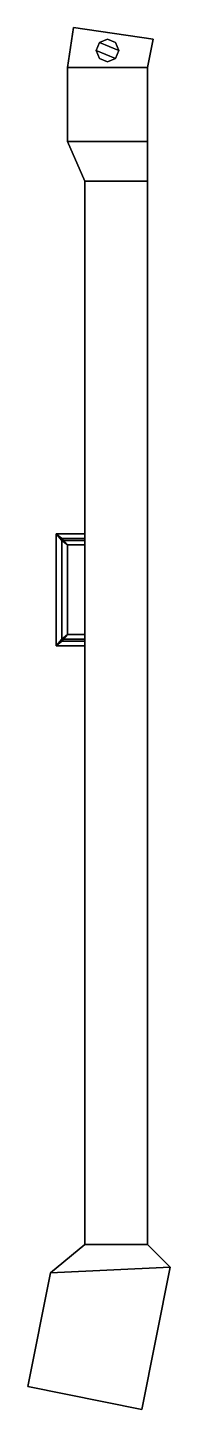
# Model space of a CAD drawing. Extents: x -0.14 to 0.11, y -2.39 to 0.04.
import ezdxf

# ---------------------------------------------------------------- set-up
doc = ezdxf.new("R2010")
doc.units = 0
doc.layers.add('TRAIL', color=6, linetype='CONTINUOUS')

msp = doc.modelspace()

# ---------------------------------------------------------------- linework, layer by layer
at = {"layer": 'TRAIL'}
for points in [[(0.08, 0.02, 0.43), (0.07, -0.03, 0.43), (-0.07, -0.03, 0.43), (-0.06, 0.04, 0.43)], [(-0.07, -0.03, 0.47), (0.07, -0.03, 0.47), (0.08, 0.02, 0.47), (-0.06, 0.04, 0.47)], [(-0.06, 0.04, 0.43), (-0.07, -0.03, 0.43), (-0.07, -0.03, 0.47), (-0.06, 0.04, 0.47)], [(-0.06, 0.04, 0.29), (-0.07, -0.03, 0.29), (-0.07, -0.03, 0.34), (-0.06, 0.04, 0.34)], [(-0.07, -0.03, 0.34), (0.07, -0.03, 0.34), (0.08, 0.02, 0.34), (-0.06, 0.04, 0.34)], [(0.08, 0.02, 0.29), (0.07, -0.03, 0.29), (-0.07, -0.03, 0.29), (-0.06, 0.04, 0.29)], [(-0.06, 0.04, 0.47), (0.08, 0.02, 0.47), (0.08, 0.02, 0.43), (-0.06, 0.04, 0.43)], [(-0.06, 0.04, 0.34), (0.08, 0.02, 0.34), (0.08, 0.02, 0.29), (-0.06, 0.04, 0.29)], [(-0.0141, 0.0141, 0.47), (-0.02, 0, 0.47), (-0.02, 0, 0.49), (-0.0141, 0.0141, 0.49)], [(0.02, 0, 0.49), (-0.0141, 0.0141, 0.49), (-0.02, 0, 0.49), (0.0141, -0.0141, 0.49)], [(-0.02, 0, 0.47), (-0.0141, -0.0141, 0.47), (-0.0141, -0.0141, 0.49), (-0.02, 0, 0.49)], [(0.0141, -0.0141, 0.49), (-0.02, 0, 0.49), (-0.0141, -0.0141, 0.49), (0, -0.02, 0.49)], [(0, 0.02, 0.47), (-0.0141, 0.0141, 0.47), (-0.0141, 0.0141, 0.49), (0, 0.02, 0.49)], [(0.0141, 0.0141, 0.49), (0, 0.02, 0.49), (-0.0141, 0.0141, 0.49), (0.02, 0, 0.49)], [(0.0141, 0.0141, 0.47), (0, 0.02, 0.47), (0, 0.02, 0.49), (0.0141, 0.0141, 0.49)], [(0.02, 0, 0.47), (0.0141, 0.0141, 0.47), (0.0141, 0.0141, 0.49), (0.02, 0, 0.49)], [(0.0141, -0.0141, 0.47), (0.02, 0, 0.47), (0.02, 0, 0.49), (0.0141, -0.0141, 0.49)], [(0.08, 0.02, 0.47), (0.07, -0.03, 0.47), (0.07, -0.03, 0.43), (0.08, 0.02, 0.43)], [(0.08, 0.02, 0.34), (0.07, -0.03, 0.34), (0.07, -0.03, 0.29), (0.08, 0.02, 0.29)], [(-0.0141, -0.0141, 0.47), (0, -0.02, 0.47), (0, -0.02, 0.49), (-0.0141, -0.0141, 0.49)], [(0, -0.02, 0.47), (0.0141, -0.0141, 0.47), (0.0141, -0.0141, 0.49), (0, -0.02, 0.49)], [(-0.07, -0.16, 0.47), (0.07, -0.16, 0.47), (0.07, -0.03, 0.47), (-0.07, -0.03, 0.47)], [(0.07, -0.03, 0.43), (0.07, -0.16, 0.43), (-0.07, -0.16, 0.43), (-0.07, -0.03, 0.43)], [(-0.07, -0.03, 0.43), (-0.07, -0.16, 0.43), (-0.07, -0.16, 0.47), (-0.07, -0.03, 0.47)], [(-0.07, -0.03, 0.29), (-0.07, -0.16, 0.29), (-0.07, -0.16, 0.34), (-0.07, -0.03, 0.34)], [(-0.07, -0.16, 0.34), (0.07, -0.16, 0.34), (0.07, -0.03, 0.34), (-0.07, -0.03, 0.34)], [(0.07, -0.03, 0.29), (0.07, -0.16, 0.29), (-0.07, -0.16, 0.29), (-0.07, -0.03, 0.29)], [(0.07, -0.03, 0.47), (0.07, -0.16, 0.47), (0.07, -0.16, 0.43), (0.07, -0.03, 0.43)], [(0.07, -0.03, 0.34), (0.07, -0.16, 0.34), (0.07, -0.16, 0.29), (0.07, -0.03, 0.29)], [(0.07, -0.16, 0.29), (0.07, -0.23, 0.29), (-0.04, -0.23, 0.29), (-0.07, -0.16, 0.29)], [(-0.04, -0.23, 0.45), (0.07, -0.23, 0.45), (0.07, -0.16, 0.47), (-0.07, -0.16, 0.47)], [(-0.07, -0.16, 0.29), (-0.04, -0.23, 0.29), (-0.04, -0.23, 0.45), (-0.07, -0.16, 0.47)], [(0.07, -0.16, 0.43), (0.07, -0.16, 0.34), (-0.07, -0.16, 0.34), (-0.07, -0.16, 0.43)], [(0.07, -0.16, 0.47), (0.07, -0.23, 0.45), (0.07, -0.23, 0.29), (0.07, -0.16, 0.29)], [(0.07, -0.23, 0.29), (0.07, -2.1, 0.05), (-0.04, -2.1, 0.05), (-0.04, -0.23, 0.29)], [(-0.04, -2.1, 0.15), (0.07, -2.1, 0.15), (0.07, -0.23, 0.45), (-0.04, -0.23, 0.45)], [(-0.04, -0.23, 0.29), (-0.04, -2.1, 0.05), (-0.04, -2.1, 0.15), (-0.04, -0.23, 0.45)], [(0.07, -0.23, 0.45), (0.07, -2.1, 0.15), (0.07, -2.1, 0.05), (0.07, -0.23, 0.29)], [(-0.08, -1.0355, 0.2789), (-0.09, -1.0471, 0.287), (-0.09, -0.8502, 0.3217), (-0.08, -0.8583, 0.3102)], [(-0.09, -1.0471, 0.287), (-0.08, -1.039, 0.2986), (-0.08, -0.8617, 0.3298), (-0.09, -0.8502, 0.3217)], [(-0.04, -0.8617, 0.3298), (-0.04, -0.8502, 0.3217), (-0.09, -0.8502, 0.3217), (-0.08, -0.8617, 0.3298)], [(-0.04, -0.8502, 0.3217), (-0.04, -0.8583, 0.3102), (-0.08, -0.8583, 0.3102), (-0.09, -0.8502, 0.3217)], [(-0.07, -1.0274, 0.2905), (-0.08, -1.0355, 0.2789), (-0.08, -0.8583, 0.3102), (-0.07, -0.8698, 0.3183)], [(-0.04, -0.8583, 0.3102), (-0.04, -0.8698, 0.3183), (-0.07, -0.8698, 0.3183), (-0.08, -0.8583, 0.3102)], [(-0.08, -1.039, 0.2986), (-0.07, -1.0274, 0.2905), (-0.07, -0.8698, 0.3183), (-0.08, -0.8617, 0.3298)], [(-0.04, -0.8698, 0.3183), (-0.04, -0.8617, 0.3298), (-0.08, -0.8617, 0.3298), (-0.07, -0.8698, 0.3183)], [(-0.04, -1.0355, 0.2789), (-0.04, -1.0471, 0.287), (-0.09, -1.0471, 0.287), (-0.08, -1.0355, 0.2789)], [(-0.04, -1.0471, 0.287), (-0.04, -1.039, 0.2986), (-0.08, -1.039, 0.2986), (-0.09, -1.0471, 0.287)], [(-0.04, -1.039, 0.2986), (-0.04, -1.0274, 0.2905), (-0.07, -1.0274, 0.2905), (-0.08, -1.039, 0.2986)], [(-0.04, -1.0274, 0.2905), (-0.04, -1.0355, 0.2789), (-0.08, -1.0355, 0.2789), (-0.07, -1.0274, 0.2905)], [(-0.1, -2.15, 0.06), (0.11, -2.14, 0.06), (0.07, -2.1, 0.15), (-0.04, -2.1, 0.15)], [(0.07, -2.1, 0.05), (0.11, -2.14, 0.03), (-0.1, -2.15, 0.03), (-0.04, -2.1, 0.05)], [(-0.04, -2.1, 0.05), (-0.1, -2.15, 0.03), (-0.1, -2.15, 0.06), (-0.04, -2.1, 0.15)], [(0.07, -2.1, 0.15), (0.11, -2.14, 0.06), (0.11, -2.14, 0.03), (0.07, -2.1, 0.05)], [(0.11, -2.14, 0.03), (0.06, -2.39, 0.03), (-0.14, -2.35, 0.03), (-0.1, -2.15, 0.03)], [(-0.14, -2.35, 0.06), (0.06, -2.39, 0.06), (0.11, -2.14, 0.06), (-0.1, -2.15, 0.06)], [(-0.1, -2.15, 0.03), (-0.14, -2.35, 0.03), (-0.14, -2.35, 0.06), (-0.1, -2.15, 0.06)], [(0.11, -2.14, 0.06), (0.06, -2.39, 0.06), (0.06, -2.39, 0.03), (0.11, -2.14, 0.03)], [(-0.14, -2.35, 0.03), (0.06, -2.39, 0.03), (0.06, -2.39, 0.06), (-0.14, -2.35, 0.06)]]:
    msp.add_3dface(points, dxfattribs=at)

doc.saveas('drawing.dxf')
